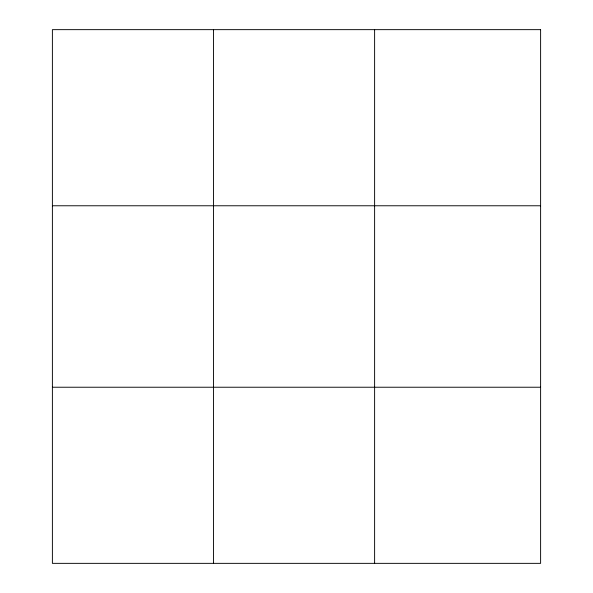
<?xml version="1.0" encoding="UTF-8"?>
<svg xmlns="http://www.w3.org/2000/svg" width="593" height="593" viewBox="0 0 593 593"><rect width="100%" height="100%" fill="white"/><g stroke="black" fill="none" stroke-linecap="round" stroke-linejoin="round"><path stroke-width="0.89" d="M213.502 563.35L213.502 29.65M374.613 563.35L374.613 29.65M52.392 205.771L540.608 205.771M52.392 387.229L540.608 387.229M540.608 29.65L540.608 563.35L52.392 563.35L52.392 29.65L540.608 29.65"/></g></svg>
